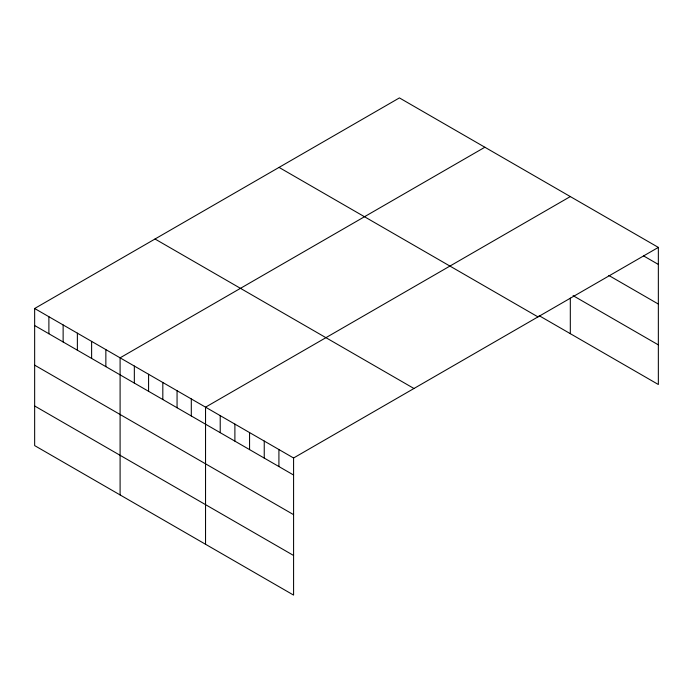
<?xml version="1.0" encoding="UTF-8"?>
<svg xmlns="http://www.w3.org/2000/svg" width="693" height="693" viewBox="0 0 693 693"><rect width="100%" height="100%" fill="white"/><g stroke="black" fill="none" stroke-linecap="round" stroke-linejoin="round"><path stroke-width="1.04" d="M658.35 247.401L293.581 457.995L293.581 595.096L34.65 445.599L34.65 308.498L399.419 97.904L658.35 247.401L658.35 384.502L539.163 315.687M484.866 147.237L120.097 357.831L120.097 494.932M570.313 196.569L205.544 407.172L205.544 544.265M643.676 255.96L658.35 264.431M608.826 275.459L658.35 304.054M573.068 295.634L658.35 344.88M279.045 167.403L537.976 316.9M155.024 239.007L413.955 388.496M34.65 308.498L293.581 457.995M34.65 325.528L293.581 475.026M34.65 365.15L293.581 514.648M34.65 405.977L293.581 555.474M570.313 298.111L570.313 333.671M278.915 449.523L278.915 466.554M264.241 441.051L264.241 458.082M249.567 432.579L249.567 449.61M234.892 424.107L234.892 441.138M220.218 415.635L220.218 432.666M191.303 398.943L191.303 415.973M177.061 390.722L177.061 407.753M162.82 382.501L162.82 399.532M148.579 374.281L148.579 391.311M134.338 366.06L134.338 383.09M105.856 349.61L105.856 366.64M91.615 341.389L91.615 358.42M77.373 333.168L77.373 350.199M63.132 324.948L63.132 341.978M48.891 316.727L48.891 333.757"/></g></svg>
